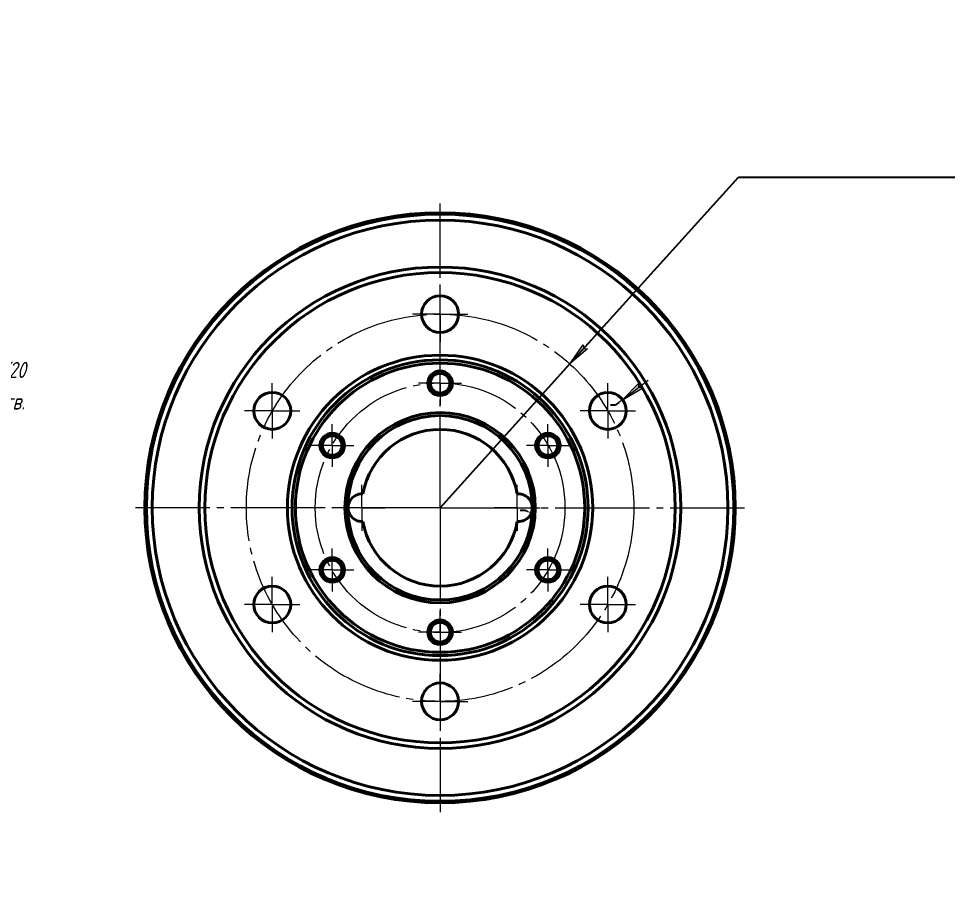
# Model space of a CAD drawing. Header units: millimetres. Extents: x 0 to 420, y 0 to 297.
# Drawn here: x 218.6 to 420, y 110.5 to 297 of the extents above; entities that cross this region are included whole.
import ezdxf

# ---------------------------------------------------------------- set-up
doc = ezdxf.new("R2010")
doc.units = ezdxf.units.MM
for name, pattern in [('K5LT_AXLED', [24.945807, 20.445807, -1.5, 1.5, -1.5]), ('K5LT_BASIC', [0]), ('K5LT_THIN', [0])]:
    doc.linetypes.add(name, pattern=pattern)
doc.layers.add('Системный слой', color=7, linetype='Continuous')
doc.styles.add('KDIMTEXTSTYLE', font='GOST_AU.SHX', dxfattribs={"width": 0.96, "oblique": 15, "height": 5})
doc.dimstyles.new('KDIMSTYLE (0.40)', dxfattribs={"dimtxt": 5, "dimasz": 1, "dimexe": 2, "dimexo": 0.0625, "dimgap": 1, "dimtad": 1, "dimlfac": 2.5, "dimtxsty": 'KDIMTEXTSTYLE', "dimsah": 1, "dimcen": 0.09, "dimdle": 1, "dimadec": 0, "dimazin": 0, "dimtfac": 0.667, "dimtmove": 0, "dimatfit": 3, "dimfxl": 1, "dimtvp": 1, "dimtolj": 1, "dimtzin": 0, "dimarcsym": 0})

# ---------------------------------------------------------------- blocks, each defined once
blk = doc.blocks.new('U0')
at = {"layer": 'Системный слой', "color": 30, "linetype": 'K5LT_AXLED', "lineweight": 18, "true_color": 0xff8000}
for q in [(310, 256.89), (244, 190.89), (376, 190.89), (310, 124.89)]:
    blk.add_line((310, 190.89), q, dxfattribs=at)
blk = doc.blocks.new('U1')
at = {"layer": 'Системный слой', "color": 30, "linetype": 'K5LT_AXLED', "lineweight": 18, "true_color": 0xff8000}
for q in [(273.63, 217.89), (267.63, 211.89), (279.63, 211.89), (273.63, 205.89)]:
    blk.add_line((273.63, 211.89), q, dxfattribs=at)
blk = doc.blocks.new('U2')
at = {"layer": 'Системный слой', "color": 30, "linetype": 'K5LT_AXLED', "lineweight": 18, "true_color": 0xff8000}
for q in [(310, 238.89), (304, 232.89), (316, 232.89), (310, 226.89)]:
    blk.add_line((310, 232.89), q, dxfattribs=at)
blk = doc.blocks.new('U3')
at = {"layer": 'Системный слой', "color": 30, "linetype": 'K5LT_AXLED', "lineweight": 18, "true_color": 0xff8000}
for q in [(346.37, 217.89), (340.37, 211.89), (352.37, 211.89), (346.37, 205.89)]:
    blk.add_line((346.37, 211.89), q, dxfattribs=at)
blk = doc.blocks.new('U4')
at = {"layer": 'Системный слой', "color": 30, "linetype": 'K5LT_AXLED', "lineweight": 18, "true_color": 0xff8000}
for q in [(346.37, 175.89), (340.37, 169.89), (352.37, 169.89), (346.37, 163.89)]:
    blk.add_line((346.37, 169.89), q, dxfattribs=at)
blk = doc.blocks.new('U5')
at = {"layer": 'Системный слой', "color": 30, "linetype": 'K5LT_AXLED', "lineweight": 18, "true_color": 0xff8000}
for q in [(273.63, 175.89), (267.63, 169.89), (279.63, 169.89), (273.63, 163.89)]:
    blk.add_line((273.63, 169.89), q, dxfattribs=at)
blk = doc.blocks.new('U6')
at = {"layer": 'Системный слой', "color": 30, "linetype": 'K5LT_AXLED', "lineweight": 18, "true_color": 0xff8000}
for q in [(310, 154.89), (304, 148.89), (316, 148.89), (310, 142.89)]:
    blk.add_line((310, 148.89), q, dxfattribs=at)
blk = doc.blocks.new('U7')
at = {"layer": 'Системный слой', "color": 30, "linetype": 'K5LT_AXLED', "lineweight": 18, "true_color": 0xff8000}
for q in [(310, 168.55), (305.34, 163.89), (314.66, 163.89), (310, 159.23)]:
    blk.add_line((310, 163.89), q, dxfattribs=at)
blk = doc.blocks.new('U8')
at = {"layer": 'Системный слой', "color": 30, "linetype": 'K5LT_AXLED', "lineweight": 18, "true_color": 0xff8000}
for q in [(286.62, 182.05), (281.96, 177.39), (286.62, 172.73), (291.28, 177.39)]:
    blk.add_line((286.62, 177.39), q, dxfattribs=at)
blk = doc.blocks.new('U9')
at = {"layer": 'Системный слой', "color": 30, "linetype": 'K5LT_AXLED', "lineweight": 18, "true_color": 0xff8000}
for q in [(286.62, 209.05), (281.96, 204.39), (291.28, 204.39), (286.62, 199.73)]:
    blk.add_line((286.62, 204.39), q, dxfattribs=at)
blk = doc.blocks.new('U10')
at = {"layer": 'Системный слой', "color": 30, "linetype": 'K5LT_AXLED', "lineweight": 18, "true_color": 0xff8000}
for q in [(310, 222.55), (305.34, 217.89), (310, 213.23), (314.66, 217.89)]:
    blk.add_line((310, 217.89), q, dxfattribs=at)
blk = doc.blocks.new('U11')
at = {"layer": 'Системный слой', "color": 30, "linetype": 'K5LT_AXLED', "lineweight": 18, "true_color": 0xff8000}
for q in [(333.38, 209.05), (328.72, 204.39), (333.38, 199.73), (338.04, 204.39)]:
    blk.add_line((333.38, 204.39), q, dxfattribs=at)
blk = doc.blocks.new('U12')
at = {"layer": 'Системный слой', "color": 30, "linetype": 'K5LT_AXLED', "lineweight": 18, "true_color": 0xff8000}
for q in [(333.38, 182.05), (328.72, 177.39), (338.04, 177.39), (333.38, 172.73)]:
    blk.add_line((333.38, 177.39), q, dxfattribs=at)
blk = doc.blocks.new('KDIMARROW_02')
at = {"layer": 'Системный слой'}
blk.add_hatch(color=0, dxfattribs=at).paths.add_polyline_path([(4.5, 0), (5, 0.66), (0, 0), (5, -0.66)])
at = {"layer": 'Системный слой', "color": 0, "linetype": 'K5LT_THIN', "lineweight": 18}
for p, q in [((0, 0), (-1, 0)), ((5, 0.66), (0, 0)), ((0, 0), (5, -0.66)), ((0, 0), (7, 0)), ((4.5, 0), (5, 0.66)), ((5, -0.66), (4.5, 0))]:
    blk.add_line(p, q, dxfattribs=at)
blk = doc.blocks.new('KDIMARROW_01')
at = {"layer": 'Системный слой'}
blk.add_hatch(color=0, dxfattribs=at).paths.add_polyline_path([(0, 0), (-5, 0.66), (-4.5, 0), (-5, -0.66)])
at = {"layer": 'Системный слой', "color": 0, "linetype": 'K5LT_THIN', "lineweight": 18}
for p, q in [((-4.5, 0), (-5, 0.66)), ((-5, 0.66), (0, 0)), ((0, 0), (-5, -0.66)), ((-5, -0.66), (-4.5, 0)), ((0, 0), (-1, 0))]:
    blk.add_line(p, q, dxfattribs=at)
blk = doc.blocks.new('U14')
at = {"layer": 'Системный слой', "color": 30, "linetype": 'K5LT_AXLED', "lineweight": 18, "true_color": 0xff8000}
for q in [(326.72, 195.89), (321.72, 190.89), (331.72, 190.89), (326.72, 185.89)]:
    blk.add_line((326.72, 190.89), q, dxfattribs=at)
blk = doc.blocks.new('U15')
at = {"layer": 'Системный слой', "color": 30, "linetype": 'K5LT_AXLED', "lineweight": 18, "true_color": 0xff8000}
for q in [(293.07, 195.89), (288.07, 190.89), (298.07, 190.89), (293.07, 185.89)]:
    blk.add_line((293.07, 190.89), q, dxfattribs=at)

msp = doc.modelspace()

# ---------------------------------------------------------------- linework, layer by layer
at = {"layer": 'Системный слой', "color": 150, "linetype": 'K5LT_BASIC', "lineweight": 40, "true_color": 0x0080ff}
for centre, radius in [((310, 190.8927), 64), ((310, 190.8927), 63.6803), ((310, 190.8927), 62.4041), ((310, 190.8927), 52.2), ((310, 190.8927), 51), ((310, 232.8927), 4), ((310, 190.8927), 33.09), ((310, 190.8927), 32.086), ((310, 190.8927), 31.36), ((310, 217.8927), 2.66), ((310, 217.8927), 2.1294), ((273.6269, 211.8927), 4), ((346.3731, 211.8927), 4), ((310, 190.8927), 20.64), ((310, 190.8927), 20), ((286.6173, 204.3927), 2.66), ((286.6173, 204.3927), 2.1294), ((333.3827, 204.3927), 2.66), ((333.3827, 204.3927), 2.1294), ((286.6173, 177.3927), 2.66), ((286.6173, 177.3927), 2.1294), ((333.3827, 177.3927), 2.66), ((333.3827, 177.3927), 2.1294), ((273.6269, 169.8927), 4), ((346.3731, 169.8927), 4), ((310, 163.8927), 2.66), ((310, 163.8927), 2.1294), ((310, 148.8927), 4)]:
    msp.add_circle(centre, radius, dxfattribs=at)
at = {"layer": 'Системный слой', "color": 30, "linetype": 'K5LT_AXLED', "lineweight": 18, "true_color": 0xff8000}
for radius in [42, 27.0755]:
    msp.add_circle((310, 190.8927), radius, dxfattribs=at)
at = {"layer": 'Системный слой', "color": 7, "linetype": 'K5LT_THIN', "lineweight": 18}
for centre in [(310, 217.8927), (286.6173, 204.3927), (333.3827, 204.3927), (286.6173, 177.3927), (333.3827, 177.3927), (310, 163.8927)]:
    msp.add_arc(centre, 2.4, 70, 340, dxfattribs=at)
at = {"layer": 'Системный слой', "color": 150, "linetype": 'K5LT_BASIC', "lineweight": 40, "true_color": 0x0080ff}
for centre, radius, start, end in [((310, 190.8927), 17, 10.124186, 169.857954), ((293.0685, 190.8927), 3, 86.232179, 150.575284), ((327, 190.8927), 3, 32.359563, 95.062093), ((293.0685, 190.8927), 3, 150.575284, 209.424716), ((327, 190.8927), 3, 0.001868, 32.359563), ((293.0685, 190.8927), 3, 209.424716, 273.767821), ((327, 190.8927), 3, 327.640437, 359.998134), ((310, 190.8927), 17, 190.142046, 349.875814), ((327, 190.8927), 3, 264.937907, 327.640437)]:
    msp.add_arc(centre, radius, start, end, dxfattribs=at)

# ---------------------------------------------------------------- block references
at = {"layer": 'Системный слой'}
for name in ['U0', 'U2', 'U10', 'U1', 'U3', 'U9', 'U11', 'U15', 'U14', 'U8', 'U12', 'U5', 'U4', 'U7', 'U6']:
    msp.add_blockref(name, (0, 0), dxfattribs=at)

# ---------------------------------------------------------------- dimensions: what is measured, and where the dimension line sits
at = {"layer": 'Системный слой', "color": 7}
msp.add_diameter_dim(center=(310, 190.8927), radius=42, location=(374.6803, 262.5922), dimstyle='KDIMSTYLE (0.40)', override={"dimtih": 1, "dimtoh": 1, "dimpost": '\\H3.5;\\W0.965;\\Q15;∅<>', "dimblk1": 'KDIMARROW_01', "dimblk2": 'KDIMARROW_01', "dimclrt": 7, "dimtmove": 1, "dimatfit": 2, "dimtolj": 1}, dxfattribs=at).render()
msp.add_diameter_dim_2p(p1=(343.2023, 209.4542), p2=(349.5439, 214.3311), dimstyle='KDIMSTYLE (0.40)', override={"dimtih": 1, "dimtoh": 1, "dimpost": '\\H3.5;\\W0.965;\\Q15;∅<>\\X\\H3.5;\\W0.965;\\Q15;\\Q15;6 отв.', "dimblk1": 'KDIMARROW_02', "dimblk2": 'KDIMARROW_02', "dimclrt": 7, "dimtmove": 1, "dimatfit": 2, "dimtolj": 1}, dxfattribs=at).render()
msp.add_radius_dim(center=(326.9588, 190.7837), mpoint=(329.7854, 189.7785), text='\\H3.5;\\W0.965;\\Q15;R\\H3.5;\\W0.965;\\Q15;\\Q15;7,5\\X\\H3.5;\\W0.965;\\Q15;\\Q15;2 паза.', dimstyle='KDIMSTYLE (0.40)', override={"dimtih": 1, "dimtoh": 1, "dimblk2": 'KDIMARROW_02', "dimclrt": 7, "dimtmove": 1, "dimtolj": 1}, dxfattribs=at).render()

doc.saveas('drawing.dxf')
